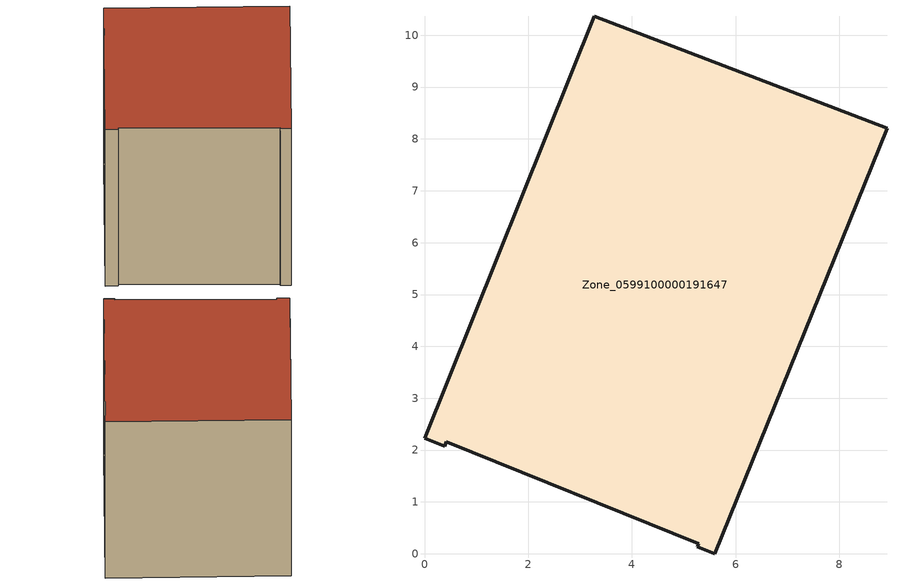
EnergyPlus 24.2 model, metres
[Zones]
Zone_0599100000191647
 floor ground (C_G): 5.26,0.13 5.29,0.19 0.42,2.16 0.39,2.07 0,2.23 3.28,10.37 8.92,8.21 5.6,0 z0
 wall outside (C_F): 8.92,8.21 3.28,10.37 0,2.23 0.39,2.07 0.42,2.16 5.29,0.19 5.26,0.13 5.6,0 8.92,8.21 z0:5.67
 roof outside (C_R): 5.29,0.19 5.26,0.13 5.6,0 8.92,8.21 3.28,10.37 0,2.23 0.39,2.07 0.42,2.16 z5.67
[BUILDING]
Pand.0599100000191647: North Axis=0; Terrain=City; Loads Convergence Tolerance Value=0.04; Temperature Convergence Tolerance Value=0.4; Solar Distribution=FullExterior; Maximum Number of Warmup Days=25; Minimum Number of Warmup Days=1
[Site:Location]
Rotterdam.The.Hague.AP_ZH_NLD Design_Conditions: Latitude=51.96; Longitude=4.45; Time Zone=1; Elevation=-4.5
[SITE:GROUNDTEMPERATURE:BUILDINGSURFACE]
18, 18, 18, 18, 18, 18, 18, 18, 18, 18, 18, 18
[MATERIAL] Thermal Absorptance=0.9; Solar Absorptance=0.7; Visible Absorptance=0.7
Name | Roughness | Thickness | Conductivity | Density | Specific Heat
G.TI.1975-1991 | MediumSmooth | 0.15 | 0.288461 | 540 | 1210
F.TI.1975-1991 | Rough | 0.3 | 0.230769 | 1920 | 840
R.TI.1975-1991 | MediumRough | 0.2 | 0.153846 | 1500 | 1000
[CONSTRUCTION]
C_G: G.TI.1975-1991
C_F: F.TI.1975-1991
C_R: R.TI.1975-1991
[ZONE]
Zone_0599100000191647: Type=1; Multiplier=1; Ceiling Height=Autocalculate; Volume=Autocalculate; Floor Area=autocalculate; Part of Total Floor Area=Yes
[ZONEINFILTRATION:DESIGNFLOWRATE]
Infil_Zone_0599100000191647: Zone or ZoneList or Space or SpaceList=Zone_0599100000191647; Schedule=AlwaysOn; Design Flow Rate Calculation Method=Flow/Area; Flow Rate per Floor Area=0.003; Constant Term Coefficient=1; Temperature Term Coefficient=0; Velocity Term Coefficient=0; Velocity Squared Term Coefficient=0
[HVACTEMPLATE:ZONE:IDEALLOADSAIRSYSTEM]
Zone_0599100000191647: Maximum Heating Supply Air Temperature=50; Minimum Cooling Supply Air Temperature=13; Maximum Heating Supply Air Humidity Ratio=0.0156; Minimum Cooling Supply Air Humidity Ratio=0.0077; Heating Limit=NoLimit; Cooling Limit=NoLimit; Dehumidification Control Type=ConstantSensibleHeatRatio; Cooling Sensible Heat Ratio=0.7; Dehumidification Setpoint=60; Humidification Control Type=None; Humidification Setpoint=30; Outdoor Air Method=None; Outdoor Air Flow Rate per Person=0.00944; Outdoor Air Flow Rate per Zone Floor Area=0; Outdoor Air Flow Rate per Zone=0; Demand Controlled Ventilation Type=None; Outdoor Air Economizer Type=NoEconomizer; Heat Recovery Type=None; Sensible Heat Recovery Effectiveness=0.7; Latent Heat Recovery Effectiveness=0.65
[ZONECONTROL:THERMOSTAT]
ThermostatControl_Zone_0599100000191647: Zone or ZoneList=Zone_0599100000191647; Control Type Schedule=DualSetpointControlType; Control 1=Thermostat_Zone_0599100000191647; Temperature Difference Between Cutout And Setpoint=0
[THERMOSTATSETPOINT:DUALSETPOINT]
Thermostat_Zone_0599100000191647: Heating Setpoint Temperature Schedule=HeatingSetpoint_Zone_0599100000191647; Cooling Setpoint Temperature Schedule=CoolingSetpoint_Zone_0599100000191647
[SCHEDULE:COMPACT]
HeatingSetpoint_Zone_0599100000191647: Through: 12/31, For: AllDays, Until: 24:00, 21
CoolingSetpoint_Zone_0599100000191647: Through: 12/31, For: AllDays, Until: 24:00, 24
DualSetpointControlType: Through: 12/31, For: AllDays, Until: 24:00, 4
AlwaysOn: Through: 12/31, For: AllDays, Until: 24:00, 1
